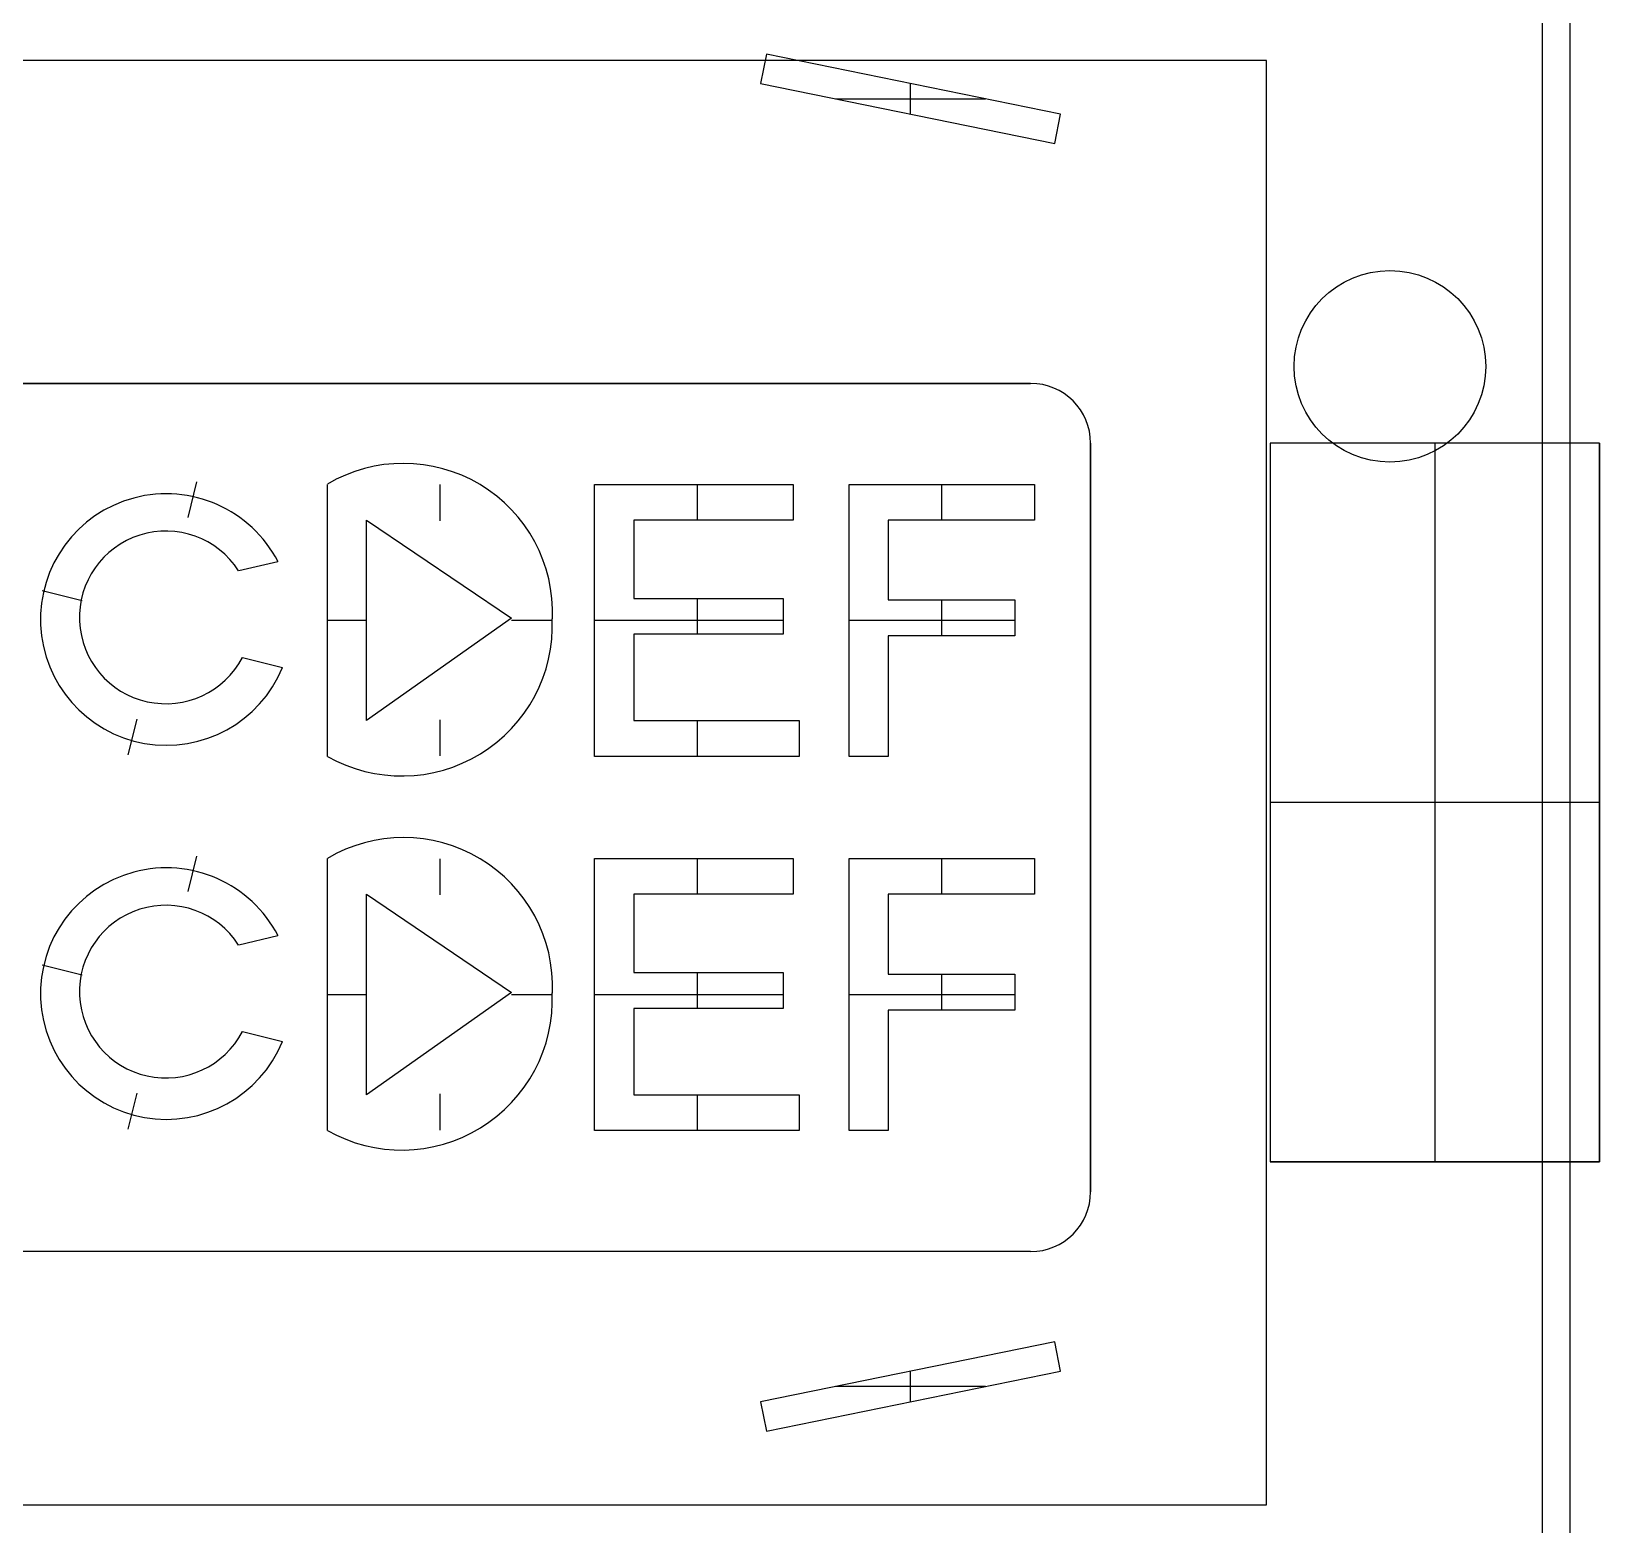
# Model space of a CAD drawing. Extents: x -0.02 to 3.17, y 0 to 2.28.
# Drawn here: x 2.139 to 3.17, y 0.772 to 1.754 of the extents above; entities that cross this region are included whole.
import ezdxf

# ---------------------------------------------------------------- set-up
doc = ezdxf.new("R2010")
doc.units = 0
doc.header["$LTSCALE"] = 0.03937
for name, color, linetype in [('LCDKEYPAD_SHIELD$1602', 3, 'CONTINUOUS'), ('LCDKEYPAD_SHIELD$1602$16X2', 9, 'CONTINUOUS'), ('LCDKEYPAD_SHIELD$BOARD', 178, 'CONTINUOUS')]:
    doc.layers.add(name, color=color, linetype=linetype)

msp = doc.modelspace()

# ---------------------------------------------------------------- linework, layer by layer
at = {"layer": 'LCDKEYPAD_SHIELD$1602'}
for p, q in [((3.1502, 1.9952, 0.1636), (3.1502, 0.5778, 0.1636)), ((3.1502, 1.9952, 0.1006), (3.1502, 0.5778, 0.1006))]:
    msp.add_line(p, q, dxfattribs=at)
at = {"layer": 'LCDKEYPAD_SHIELD$1602', "color": 0}
for p, q in [((2.9509, 1.7352, 0.1636), (0.1509, 1.7352, 0.1636)), ((2.9509, 1.7352, 0.4426), (0.1509, 1.7352, 0.4426)), ((2.6222, 1.7393, 0.012), (2.6182, 1.72, 0.012)), ((2.6222, 1.7393, 0.1006), (2.6182, 1.72, 0.1006)), ((2.6222, 1.7393, 0.012), (2.6182, 1.72, 0.012)), ((2.6222, 1.7393, 0.0563), (2.6182, 1.72, 0.0563)), ((2.8155, 1.6999, 0.012), (2.6222, 1.7393, 0.012)), ((2.6222, 1.7393, 0.1006), (2.6222, 1.7393, 0.012)), ((2.8155, 1.6999, 0.1006), (2.6222, 1.7393, 0.1006)), ((2.8155, 1.6999, 0.012), (2.6222, 1.7393, 0.012)), ((2.8155, 1.6999, 0.0563), (2.6222, 1.7393, 0.0563)), ((2.6222, 1.7393, 0.1006), (2.6222, 1.7393, 0.012)), ((2.9509, 0.7852, 0.1636), (2.9509, 1.7352, 0.1636)), ((2.9509, 1.7352, 0.1636), (2.9509, 1.7352, 0.4426)), ((2.9509, 0.7852, 0.4426), (2.9509, 1.7352, 0.4426)), ((2.6202, 1.7296, 0.012), (2.6202, 1.7296, 0.1006)), ((2.6182, 1.72, 0.012), (2.8116, 1.6806, 0.012)), ((2.6182, 1.72, 0.1006), (2.6182, 1.72, 0.012)), ((2.6182, 1.72, 0.1006), (2.8116, 1.6806, 0.1006)), ((2.6182, 1.72, 0.1006), (2.6182, 1.72, 0.012)), ((2.6182, 1.72, 0.012), (2.8116, 1.6806, 0.012)), ((2.6182, 1.72, 0.0563), (2.8116, 1.6806, 0.0563)), ((2.7169, 1.6999, 0.012), (2.7169, 1.72, 0.012)), ((2.7188, 1.7196, 0.012), (2.7188, 1.7196, 0.1006)), ((2.6675, 1.7099, 0.012), (2.7662, 1.7099, 0.012)), ((2.7149, 1.7003, 0.012), (2.7149, 1.7003, 0.1006)), ((2.8116, 1.6806, 0.012), (2.8155, 1.6999, 0.012)), ((2.8116, 1.6806, 0.1006), (2.8155, 1.6999, 0.1006)), ((2.8116, 1.6806, 0.012), (2.8155, 1.6999, 0.012)), ((2.8116, 1.6806, 0.0563), (2.8155, 1.6999, 0.0563)), ((2.8155, 1.6999, 0.012), (2.8155, 1.6999, 0.1006)), ((2.8155, 1.6999, 0.012), (2.8155, 1.6999, 0.1006)), ((2.8116, 1.6806, 0.1006), (2.8116, 1.6806, 0.012)), ((2.8116, 1.6806, 0.1006), (2.8116, 1.6806, 0.012)), ((2.8136, 1.6902, 0.012), (2.8136, 1.6902, 0.1006)), ((2.7958, 1.5227, 0.417), (0.2958, 1.5227, 0.417)), ((0.2958, 1.5227, 0.4426), (2.7958, 1.5227, 0.4426)), ((2.7958, 1.5227, 0.4426), (2.7958, 1.5227, 0.417)), ((2.8352, 0.9912, 0.417), (2.8352, 1.4834, 0.417)), ((2.8352, 1.4834, 0.4426), (2.8352, 0.9912, 0.4426)), ((2.8352, 1.4834, 0.4426), (2.8352, 1.4834, 0.417)), ((2.8352, 0.9912, 0.4426), (2.8352, 0.9912, 0.417)), ((2.7958, 0.9519, 0.417), (0.2958, 0.9519, 0.417)), ((2.7958, 0.9519, 0.4426), (0.2958, 0.9519, 0.4426)), ((2.7958, 0.9519, 0.4426), (2.7958, 0.9519, 0.417)), ((2.8116, 0.8924, 0.012), (2.6182, 0.853, 0.012)), ((2.8116, 0.8924, 0.1006), (2.6182, 0.853, 0.1006)), ((2.8116, 0.8924, 0.012), (2.6182, 0.853, 0.012)), ((2.8116, 0.8924, 0.0563), (2.6182, 0.853, 0.0563)), ((2.8155, 0.8731, 0.012), (2.8116, 0.8924, 0.012)), ((2.8116, 0.8924, 0.1006), (2.8116, 0.8924, 0.012)), ((2.8155, 0.8731, 0.1006), (2.8116, 0.8924, 0.1006)), ((2.8155, 0.8731, 0.012), (2.8116, 0.8924, 0.012)), ((2.8155, 0.8731, 0.0563), (2.8116, 0.8924, 0.0563)), ((2.8116, 0.8924, 0.1006), (2.8116, 0.8924, 0.012)), ((2.8136, 0.8828, 0.012), (2.8136, 0.8828, 0.1006)), ((2.6222, 0.8338, 0.012), (2.8155, 0.8731, 0.012)), ((2.6222, 0.8338, 0.1006), (2.8155, 0.8731, 0.1006)), ((2.6222, 0.8338, 0.012), (2.8155, 0.8731, 0.012)), ((2.6222, 0.8338, 0.0563), (2.8155, 0.8731, 0.0563)), ((2.7149, 0.8727, 0.012), (2.7149, 0.8727, 0.1006)), ((2.7169, 0.853, 0.012), (2.7169, 0.8731, 0.012)), ((2.8155, 0.8731, 0.012), (2.8155, 0.8731, 0.1006)), ((2.8155, 0.8731, 0.012), (2.8155, 0.8731, 0.1006)), ((2.7662, 0.8631, 0.012), (2.6675, 0.8631, 0.012)), ((2.6182, 0.853, 0.012), (2.6222, 0.8338, 0.012)), ((2.6182, 0.853, 0.1006), (2.6182, 0.853, 0.012)), ((2.6182, 0.853, 0.1006), (2.6222, 0.8338, 0.1006)), ((2.6182, 0.853, 0.1006), (2.6182, 0.853, 0.012)), ((2.6182, 0.853, 0.012), (2.6222, 0.8338, 0.012)), ((2.6182, 0.853, 0.0563), (2.6222, 0.8338, 0.0563)), ((2.7188, 0.8534, 0.012), (2.7188, 0.8534, 0.1006)), ((2.6202, 0.8434, 0.012), (2.6202, 0.8434, 0.1006)), ((2.6222, 0.8338, 0.1006), (2.6222, 0.8338, 0.012)), ((2.6222, 0.8338, 0.1006), (2.6222, 0.8338, 0.012)), ((0.1509, 0.7852, 0.1636), (2.9509, 0.7852, 0.1636)), ((0.1509, 0.7852, 0.4426), (2.9509, 0.7852, 0.4426)), ((2.9509, 0.7852, 0.1636), (2.9509, 0.7852, 0.4426))]:
    msp.add_line(p, q, dxfattribs=at)
at = {"layer": 'LCDKEYPAD_SHIELD$1602', "color": 5}
for p, q in [((2.7958, 1.5227, 0.417), (0.2958, 1.5227, 0.417)), ((2.8352, 0.9912, 0.417), (2.8352, 1.4834, 0.417)), ((2.7958, 0.9519, 0.417), (0.2958, 0.9519, 0.417))]:
    msp.add_line(p, q, dxfattribs=at)
at = {"layer": 'LCDKEYPAD_SHIELD$1602', "color": 7}
for p, q in [((2.9533, 1.4834, 0.1931), (2.9533, 1.0109, 0.1931)), ((3.1698, 1.4834, 0.1931), (2.9533, 1.4834, 0.1931)), ((3.1502, 1.4834, 0.1636), (2.9533, 1.4834, 0.1636)), ((2.9533, 1.4834, 0.1636), (2.9533, 1.4834, 0.1931)), ((3.1698, 1.4834, 0.1931), (2.9533, 1.4834, 0.1931)), ((3.1698, 1.4834, 0.1783), (2.9533, 1.4834, 0.1783)), ((3.0616, 1.4834, 0.1931), (3.0616, 1.0109, 0.1931)), ((3.0616, 1.4834, 0.1636), (3.0616, 1.4834, 0.1931)), ((3.1698, 1.4834, 0.1636), (3.1502, 1.4834, 0.1636)), ((3.1698, 1.0109, 0.1931), (3.1698, 1.4834, 0.1931)), ((3.1698, 1.4834, 0.1931), (3.1698, 1.4834, 0.1636)), ((3.1698, 1.0109, 0.1636), (3.1698, 1.4834, 0.1636)), ((3.1698, 1.4834, 0.1931), (3.1698, 1.4834, 0.1636)), ((3.1698, 1.0109, 0.1931), (3.1698, 1.4834, 0.1931)), ((3.1698, 1.4834, 0.1783), (3.1698, 1.0109, 0.1783)), ((3.1698, 1.2471, 0.1931), (2.9533, 1.2471, 0.1931)), ((3.1698, 1.2471, 0.1931), (3.1698, 1.2471, 0.1636)), ((2.9533, 1.0109, 0.1931), (3.1698, 1.0109, 0.1931)), ((2.9533, 1.0109, 0.1636), (3.1502, 1.0109, 0.1636)), ((2.9533, 1.0109, 0.1931), (2.9533, 1.0109, 0.1636)), ((2.9533, 1.0109, 0.1931), (3.1698, 1.0109, 0.1931)), ((3.1698, 1.0109, 0.1783), (2.9533, 1.0109, 0.1783)), ((3.0616, 1.0109, 0.1636), (3.0616, 1.0109, 0.1931)), ((3.1502, 1.0109, 0.1636), (3.1698, 1.0109, 0.1636)), ((3.1698, 1.0109, 0.1636), (3.1698, 1.0109, 0.1931)), ((3.1698, 1.0109, 0.1636), (3.1698, 1.0109, 0.1931))]:
    msp.add_line(p, q, dxfattribs=at)
at = {"layer": 'LCDKEYPAD_SHIELD$1602', "color": 5}
for centre, start, end in [((2.7958, 1.4834, 0.417), 0, 90), ((2.7958, 0.9912, 0.417), 270, 0)]:
    msp.add_arc(centre, 0.0394, start, end, dxfattribs=at)
at = {"layer": 'LCDKEYPAD_SHIELD$1602', "color": 0}
for centre, start, end in [((2.7958, 1.4834, 0.417), 0, 90), ((2.7958, 1.4834, 0.4426), 0, 90), ((2.7958, 0.9912, 0.417), 270, 0), ((2.7958, 0.9912, 0.4426), 270, 0)]:
    msp.add_arc(centre, 0.0394, start, end, dxfattribs=at)
at = {"layer": 'LCDKEYPAD_SHIELD$1602$16X2'}
for p, q in [((2.2475, 1.458, 0.4182), (2.2417, 1.4347, 0.4182)), ((2.3335, 1.2775, 0.4182), (2.3335, 1.4564, 0.4182)), ((2.4074, 1.4562, 0.4182), (2.4074, 1.4325, 0.4182)), ((2.5092, 1.4564, 0.4182), (2.6397, 1.4564, 0.4182)), ((2.5092, 1.2775, 0.4182), (2.5092, 1.4564, 0.4182)), ((2.5765, 1.4564, 0.4182), (2.5765, 1.4329, 0.4182)), ((2.6397, 1.4564, 0.4182), (2.6397, 1.4329, 0.4182)), ((2.6764, 1.4564, 0.4182), (2.7983, 1.4564, 0.4182)), ((2.6764, 1.2775, 0.4182), (2.6764, 1.4564, 0.4182)), ((2.7373, 1.4564, 0.4182), (2.7373, 1.4329, 0.4182)), ((2.7983, 1.4564, 0.4182), (2.7983, 1.4329, 0.4182)), ((2.3592, 1.4329, 0.4182), (2.4546, 1.3684, 0.4182)), ((2.3592, 1.3011, 0.4182), (2.3592, 1.4329, 0.4182)), ((2.5349, 1.4329, 0.4182), (2.5349, 1.3814, 0.4182)), ((2.6397, 1.4329, 0.4182), (2.5349, 1.4329, 0.4182)), ((2.7983, 1.4329, 0.4182), (2.7021, 1.4329, 0.4182)), ((2.7021, 1.4329, 0.4182), (2.7021, 1.3804, 0.4182)), ((2.301, 1.4055, 0.4182), (2.2752, 1.3995, 0.4182)), ((2.1461, 1.3865, 0.4182), (2.1723, 1.38, 0.4182)), ((2.5349, 1.3814, 0.4182), (2.6331, 1.3814, 0.4182)), ((2.5765, 1.3814, 0.4182), (2.5765, 1.3579, 0.4182)), ((2.6331, 1.3814, 0.4182), (2.6331, 1.3579, 0.4182)), ((2.7021, 1.3804, 0.4182), (2.7855, 1.3804, 0.4182)), ((2.7373, 1.3804, 0.4182), (2.7373, 1.3568, 0.4182)), ((2.7855, 1.3804, 0.4182), (2.7855, 1.3568, 0.4182)), ((2.3335, 1.367, 0.4182), (2.3592, 1.367, 0.4182)), ((2.4546, 1.3684, 0.4182), (2.3592, 1.3011, 0.4182)), ((2.4546, 1.367, 0.4182), (2.4814, 1.367, 0.4182)), ((2.5092, 1.367, 0.4182), (2.6331, 1.367, 0.4182)), ((2.6764, 1.367, 0.4182), (2.7855, 1.367, 0.4182)), ((2.5349, 1.3579, 0.4182), (2.5349, 1.3011, 0.4182)), ((2.6331, 1.3579, 0.4182), (2.5349, 1.3579, 0.4182)), ((2.7021, 1.3568, 0.4182), (2.7021, 1.2775, 0.4182)), ((2.7855, 1.3568, 0.4182), (2.7021, 1.3568, 0.4182)), ((2.2776, 1.3426, 0.4182), (2.304, 1.3359, 0.4182)), ((2.2083, 1.302, 0.4182), (2.2024, 1.2785, 0.4182)), ((2.4074, 1.3016, 0.4182), (2.4074, 1.2778, 0.4182)), ((2.5349, 1.3011, 0.4182), (2.6437, 1.3011, 0.4182)), ((2.5765, 1.3011, 0.4182), (2.5765, 1.2775, 0.4182)), ((2.6437, 1.3011, 0.4182), (2.6437, 1.2775, 0.4182)), ((2.6437, 1.2775, 0.4182), (2.5092, 1.2775, 0.4182)), ((2.7021, 1.2775, 0.4182), (2.6764, 1.2775, 0.4182)), ((2.2475, 1.2119, 0.4182), (2.2417, 1.1887, 0.4182)), ((2.3335, 1.0315, 0.4182), (2.3335, 1.2104, 0.4182)), ((2.4074, 1.2101, 0.4182), (2.4074, 1.1864, 0.4182)), ((2.5092, 1.2104, 0.4182), (2.6397, 1.2104, 0.4182)), ((2.5092, 1.0315, 0.4182), (2.5092, 1.2104, 0.4182)), ((2.5765, 1.2104, 0.4182), (2.5765, 1.1868, 0.4182)), ((2.6397, 1.2104, 0.4182), (2.6397, 1.1868, 0.4182)), ((2.6764, 1.2104, 0.4182), (2.7983, 1.2104, 0.4182)), ((2.6764, 1.0315, 0.4182), (2.6764, 1.2104, 0.4182)), ((2.7373, 1.2104, 0.4182), (2.7373, 1.1868, 0.4182)), ((2.7983, 1.2104, 0.4182), (2.7983, 1.1868, 0.4182)), ((2.3592, 1.1868, 0.4182), (2.4546, 1.1223, 0.4182)), ((2.3592, 1.055, 0.4182), (2.3592, 1.1868, 0.4182)), ((2.5349, 1.1868, 0.4182), (2.5349, 1.1354, 0.4182)), ((2.6397, 1.1868, 0.4182), (2.5349, 1.1868, 0.4182)), ((2.7983, 1.1868, 0.4182), (2.7021, 1.1868, 0.4182)), ((2.7021, 1.1868, 0.4182), (2.7021, 1.1343, 0.4182)), ((2.301, 1.1595, 0.4182), (2.2752, 1.1534, 0.4182)), ((2.1461, 1.1405, 0.4182), (2.1723, 1.1339, 0.4182)), ((2.5349, 1.1354, 0.4182), (2.6331, 1.1354, 0.4182)), ((2.5765, 1.1354, 0.4182), (2.5765, 1.1118, 0.4182)), ((2.6331, 1.1354, 0.4182), (2.6331, 1.1118, 0.4182)), ((2.7021, 1.1343, 0.4182), (2.7855, 1.1343, 0.4182)), ((2.7373, 1.1343, 0.4182), (2.7373, 1.1107, 0.4182)), ((2.7855, 1.1343, 0.4182), (2.7855, 1.1107, 0.4182)), ((2.3335, 1.1209, 0.4182), (2.3592, 1.1209, 0.4182)), ((2.4546, 1.1223, 0.4182), (2.3592, 1.055, 0.4182)), ((2.4546, 1.1209, 0.4182), (2.4814, 1.1209, 0.4182)), ((2.5092, 1.1209, 0.4182), (2.6331, 1.1209, 0.4182)), ((2.6764, 1.1209, 0.4182), (2.7855, 1.1209, 0.4182)), ((2.5349, 1.1118, 0.4182), (2.5349, 1.055, 0.4182)), ((2.6331, 1.1118, 0.4182), (2.5349, 1.1118, 0.4182)), ((2.7021, 1.1107, 0.4182), (2.7021, 1.0315, 0.4182)), ((2.7855, 1.1107, 0.4182), (2.7021, 1.1107, 0.4182)), ((2.2776, 1.0965, 0.4182), (2.304, 1.0899, 0.4182)), ((2.2083, 1.056, 0.4182), (2.2024, 1.0324, 0.4182)), ((2.4074, 1.0555, 0.4182), (2.4074, 1.0317, 0.4182)), ((2.5349, 1.055, 0.4182), (2.6437, 1.055, 0.4182)), ((2.5765, 1.055, 0.4182), (2.5765, 1.0315, 0.4182)), ((2.6437, 1.055, 0.4182), (2.6437, 1.0315, 0.4182)), ((2.6437, 1.0315, 0.4182), (2.5092, 1.0315, 0.4182)), ((2.7021, 1.0315, 0.4182), (2.6764, 1.0315, 0.4182))]:
    msp.add_line(p, q, dxfattribs=at)
for centre, radius, start, end in [((2.3835, 1.3722, 0.4182), 0.098, 357.504, 120.685), ((2.2276, 1.3675, 0.4182), 0.0827, 27.3601, 337.5449), ((2.2273, 1.3689, 0.4182), 0.0568, 32.6148, 332.4052), ((2.3824, 1.3636, 0.4182), 0.099, 240.3927, 2.5011), ((2.3835, 1.1261, 0.4182), 0.098, 357.504, 120.685), ((2.2276, 1.1215, 0.4182), 0.0827, 27.3601, 337.5449), ((2.2273, 1.1228, 0.4182), 0.0568, 32.6148, 332.4052), ((2.3824, 1.1176, 0.4182), 0.099, 240.3927, 2.5011)]:
    msp.add_arc(centre, radius, start, end, dxfattribs=at)
at = {"layer": 'LCDKEYPAD_SHIELD$BOARD'}
for p, q in [((3.132, 2.074), (3.132, 0.334)), ((3.132, 2.074, -0.06), (3.132, 0.334, -0.06)), ((2.969, 1.534), (2.969, 1.534, -0.06))]:
    msp.add_line(p, q, dxfattribs=at)
for centre in [(3.032, 1.534), (3.032, 1.534, -0.06)]:
    msp.add_circle(centre, 0.063, dxfattribs=at)

doc.saveas('drawing.dxf')
